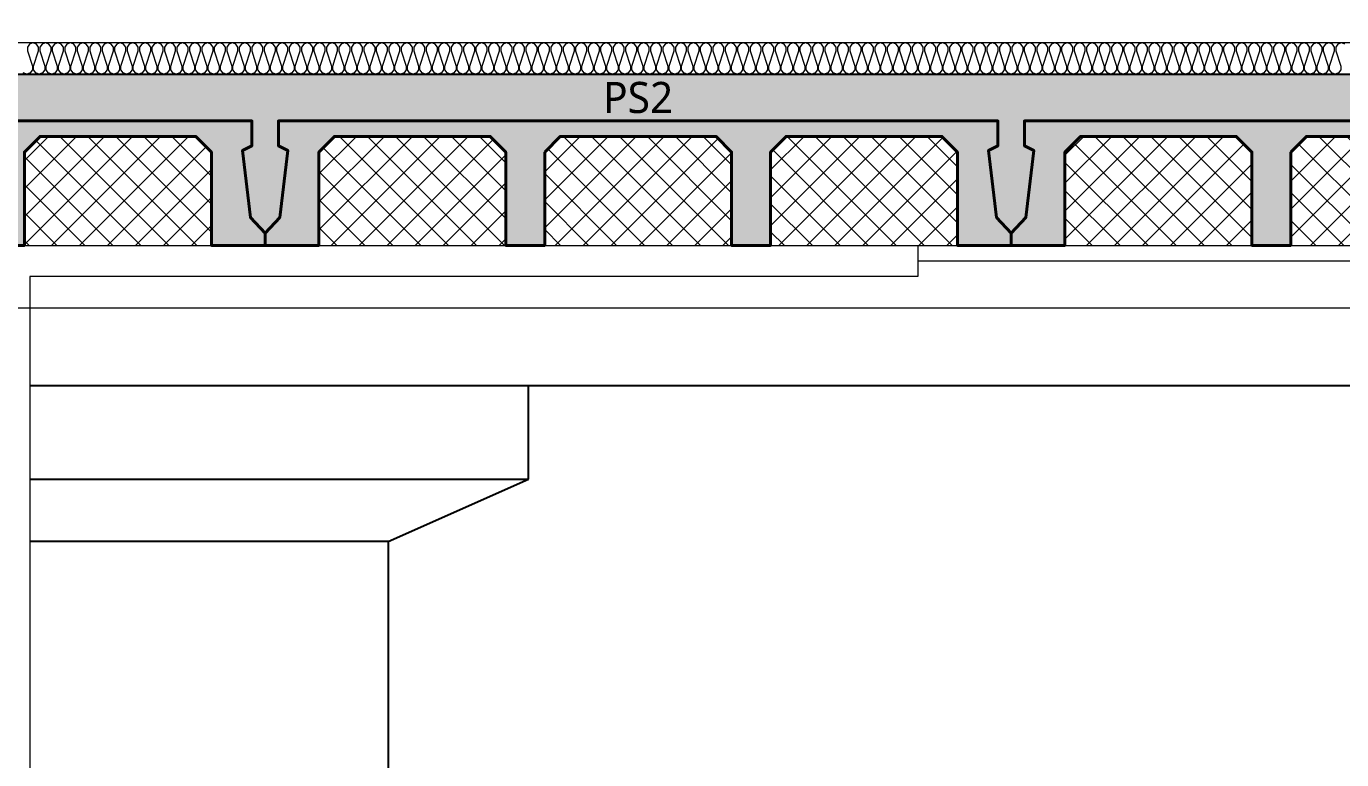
# Model space of a CAD drawing. Header units: millimetres. Extents: x 0 to 420000, y 0 to 297000.
# Drawn here: x 252501 to 256723, y 42000 to 44353 of the extents above; entities that cross this region are included whole.
import ezdxf
from ezdxf.enums import TextEntityAlignment as Align

# ---------------------------------------------------------------- set-up
doc = ezdxf.new("R2010")
doc.units = ezdxf.units.MM
doc.linetypes.add('0731_main_plan$0$form_$0$y-Landschaft$0$_$1$20120914_Verkehrsflächen_Grün$0$20120628_xref - Gammel$1$3_H-GL_F1_U3 - Default$0${ Offset Lines }', pattern=[0])
doc.linetypes.add('CEN', pattern=[62, 60, -1, 0, -1])
doc.layers.get('Defpoints').update_dxf_attribs({"color": 140})
for name, color, linetype, lineweight in [('A-AXIS-LINE', 1, 'CEN', 15), ('A-CONC-LIN1', 2, 'Continuous', 40), ('A-CONC-LIN2', 7, 'Continuous', 25), ('A-ELEV-LIN2', 7, 'Continuous', 25), ('A-XXXX-INSL1', 15, 'Continuous', 18), ('A-XXXX-INSL2', 8, 'Continuous', 18)]:
    doc.layers.add(name, color=color, linetype=linetype, lineweight=lineweight)
doc.layers.add('A-CONC-SOLD', color=253, linetype='CEN')
doc.layers.add('A-XXXX-NPLT', color=144, linetype='Continuous', lineweight=15, plot=False)
doc.styles.add('HY울릉도L', font='')
doc.styles.add('맑은고딕', font='')
doc.styles.get('HY울릉도L').set_extended_font_data('HYwulM')
doc.styles.get('맑은고딕').set_extended_font_data('Malgun Gothic')
doc.dimstyles.new('CDIM', dxfattribs={"dimtxt": 3, "dimasz": 1.5, "dimexe": 2, "dimexo": 1, "dimgap": 1, "dimtad": 1, "dimdec": 0, "dimrnd": 0.5, "dimzin": 0, "dimdsep": 32, "dimlunit": 6, "dimtxsty": 'HY울릉도L', "dimblk1": '_CIDOT', "dimblk2": '_CIDOT', "dimsah": 1, "dimcen": 5.5, "dimclrd": 2, "dimclre": 2, "dimclrt": 7, "dimadec": 0, "dimazin": 0, "dimtfac": 1, "dimtdec": 0, "dimtix": 1, "dimtmove": 2, "dimatfit": 1, "dimldrblk": '_CIDOT', "dimfxl": 1, "dimtolj": 1, "dimtzin": 0, "dimlwd": -1, "dimarcsym": 0})

# ---------------------------------------------------------------- blocks, each defined once
blk = doc.blocks.new('axis(211208)')
at = {"layer": 'A-AXIS-LINE', "ltscale": 1000}
blk.add_line((4631788.1, -422118.7), (4955413.1, -422118.7), dxfattribs=at)
blk = doc.blocks.new('PS2')
at = {"layer": 'A-CONC-SOLD'}
h = blk.add_hatch(color=256, dxfattribs=at)
h.dxf.hatch_style = 1
h.paths.add_polyline_path([(1197.5, 0), (-1197.5, 0), (-1197.5, -510), (-1150.5, -460), (-1125, -245), (-1155, -230), (-1155, -150), (1155, -150), (1155, -230), (1125, -245), (1150.5, -460), (1197.5, -510)])
h = blk.add_hatch(color=256, dxfattribs=at)
h.dxf.hatch_style = 1
h.paths.add_polyline_path([(-1150.5, -460), (-1197.5, -510), (-1197.5, -550), (-1025, -550), (-1025, -510), (-1025, -250), (-975, -200), (-475, -200), (-425, -250), (-425, -510), (-425, -550), (-300, -550), (-300, -510), (-300, -250), (-250, -200), (250, -200), (300, -250), (300, -510), (300, -550), (425, -550), (425, -510), (425, -250), (475, -200), (975, -200), (1025, -250), (1025, -510), (1025, -550), (1197.5, -550), (1197.5, -510), (1150.5, -460), (1125, -245), (1155, -230), (1155, -150), (-1155, -150), (-1155, -230), (-1125, -245)])
at = {"layer": 'A-XXXX-INSL2'}
h = blk.add_hatch(dxfattribs=at)
h.set_pattern_fill('ANSI37', color=256, scale=20)
h.set_pattern_definition([(45, (-289951.5, -41968), (-44.90128, 44.90128), []), (135, (-289951.5, -41968), (-44.90128, -44.90128), [])])
h.paths.add_polyline_path([(-975, -200), (-1025, -250), (-1025, -510), (-1025, -550), (-425, -550), (-425, -510), (-425, -250), (-475, -200)])
h.paths.add_polyline_path([(-250, -200), (-300, -250), (-300, -510), (-300, -550), (300, -550), (300, -510), (300, -250), (250, -200)])
h.paths.add_polyline_path([(425, -510), (425, -550), (1025, -550), (1025, -510), (1025, -250), (975, -200), (475, -200), (425, -250)])
at = {"layer": 'A-CONC-LIN1', "color": 2, "linetype": '0731_main_plan$0$form_$0$y-Landschaft$0$_$1$20120914_Verkehrsflächen_Grün$0$20120628_xref - Gammel$1$3_H-GL_F1_U3 - Default$0${ Offset Lines }'}
blk.add_lwpolyline([(-300, -250), (-300, -510), (-300, -510), (-300, -550), (-425, -550), (-425, -510), (-425, -510), (-425, -250), (-475, -200), (-975, -200), (-1025, -250), (-1025, -510), (-1025, -510), (-1025, -550), (-1197.5, -550), (-1197.5, -510), (-1150.5, -460), (-1125, -245), (-1155, -230), (-1155, -150), (1155, -150), (1155, -230), (1125, -245), (1150.5, -460), (1197.5, -510), (1197.5, -550), (1025, -550), (1025, -510), (1025, -510), (1025, -250), (975, -200), (475, -200), (425, -250), (425, -510), (425, -510), (425, -550), (300, -550), (300, -510), (300, -510), (300, -250), (250, -200), (-250, -200)], close=True, dxfattribs=at)
at = {"layer": 'A-CONC-LIN2'}
blk.add_line((-1197.5, 0), (1197.5, 0), dxfattribs=at)
at = {"layer": 'A-XXXX-NPLT'}
for p, q in [((-1025, -550), (-425, -550)), ((-300, -550), (300, -550)), ((425, -550), (1025, -550))]:
    blk.add_line(p, q, dxfattribs=at)
at = {"layer": 'A-XXXX-NPLT', "style": '맑은고딕'}
blk.add_text('PS2', height=100, dxfattribs=at).set_placement((0, -75), align=Align.MIDDLE)
blk = doc.blocks.new('냉동층(220321)')
blk.add_line((4823973.8, -402868.7), (4823973.8, -406768.7))
at = {"layer": 'A-ELEV-LIN2'}
for p, q in [((4877247.3, -402368.7), (4822823.8, -402368.7)), ((4824423.8, -402668.7), (4824423.8, -402368.7)), ((4822823.8, -402668.7), (4824423.8, -402668.7)), ((4823973.8, -402868.7), (4824423.8, -402668.7)), ((4823973.8, -402868.7), (4822823.8, -402868.7))]:
    blk.add_line(p, q, dxfattribs=at)
at = {"layer": 'A-XXXX-INSL1'}
for points in [[(4825673.8, -401918.7), (4825673.8, -402018.7), (4822823.8, -402018.7), (4822823.8, -406768.7), (4826823.8, -406768.7), (4826823.8, -408118.1)], [(4875423.8, -401968.7), (4834673.8, -401968.7), (4834673.8, -402418.7), (4833973.8, -402418.7), (4833973.8, -401968.7), (4825673.8, -401968.7)]]:
    blk.add_lwpolyline(points, dxfattribs=at)
at = {"layer": 'A-XXXX-INSL2'}
blk.add_line((4878773.7, -401268.7), (4802023.8, -401268.7), dxfattribs=at)
blk.add_lwpolyline([(4827044.7, -401272.7), (4827033.7, -401268.7), (4827022.7, -401272.7), (4827015.7, -401282.7), (4827015.7, -401293.7), (4827031.7, -401343.7), (4827031.7, -401354.7), (4827024.7, -401364.7), (4827013.7, -401368.7), (4827002.7, -401364.7), (4826995.7, -401354.7), (4826995.7, -401343.7), (4827011.7, -401293.7), (4827011.7, -401282.7), (4827004.7, -401272.7), (4826993.7, -401268.7), (4826982.7, -401272.7), (4826975.7, -401282.7), (4826975.7, -401293.7), (4826991.7, -401343.7), (4826991.7, -401354.7), (4826984.7, -401364.7), (4826973.7, -401368.7), (4826962.7, -401364.7), (4826955.7, -401354.7), (4826955.7, -401343.7), (4826971.7, -401293.7), (4826971.7, -401282.7), (4826964.7, -401272.7), (4826953.7, -401268.7), (4826942.7, -401272.7), (4826935.7, -401282.7), (4826935.7, -401293.7), (4826951.7, -401343.7), (4826951.7, -401354.7), (4826944.7, -401364.7), (4826933.7, -401368.7), (4826922.7, -401364.7), (4826915.7, -401354.7), (4826915.7, -401343.7), (4826931.7, -401293.7), (4826931.7, -401282.7), (4826924.7, -401272.7), (4826913.7, -401268.7), (4826902.7, -401272.7), (4826895.7, -401282.7), (4826895.7, -401293.7), (4826911.7, -401343.7), (4826911.7, -401354.7), (4826904.7, -401364.7), (4826893.7, -401368.7), (4826882.7, -401364.7), (4826875.7, -401354.7), (4826875.7, -401343.7), (4826891.7, -401293.7), (4826891.7, -401282.7), (4826884.7, -401272.7), (4826873.7, -401268.7), (4826862.7, -401272.7), (4826855.7, -401282.7), (4826855.7, -401293.7), (4826871.7, -401343.7), (4826871.7, -401354.7), (4826864.7, -401364.7), (4826853.7, -401368.7), (4826842.7, -401364.7), (4826835.7, -401354.7), (4826835.7, -401343.7), (4826851.7, -401293.7), (4826851.7, -401282.7), (4826844.7, -401272.7), (4826833.7, -401268.7), (4826822.7, -401272.7), (4826815.7, -401282.7), (4826815.7, -401293.7), (4826831.7, -401343.7), (4826831.7, -401354.7), (4826824.7, -401364.7), (4826813.7, -401368.7), (4826802.7, -401364.7), (4826795.7, -401354.7), (4826795.7, -401343.7), (4826811.7, -401293.7), (4826811.7, -401282.7), (4826804.7, -401272.7), (4826793.7, -401268.7), (4826782.7, -401272.7), (4826775.7, -401282.7), (4826775.7, -401293.7), (4826791.7, -401343.7), (4826791.7, -401354.7), (4826784.7, -401364.7), (4826773.7, -401368.7), (4826762.7, -401364.7), (4826755.7, -401354.7), (4826755.7, -401343.7), (4826771.7, -401293.7), (4826771.7, -401282.7), (4826764.7, -401272.7), (4826753.7, -401268.7), (4826742.7, -401272.7), (4826735.7, -401282.7), (4826735.7, -401293.7), (4826751.7, -401343.7), (4826751.7, -401354.7), (4826744.7, -401364.7), (4826733.7, -401368.7), (4826722.7, -401364.7), (4826715.7, -401354.7), (4826715.7, -401343.7), (4826731.7, -401293.7), (4826731.7, -401282.7), (4826724.7, -401272.7), (4826713.7, -401268.7), (4826702.7, -401272.7), (4826695.7, -401282.7), (4826695.7, -401293.7), (4826711.7, -401343.7), (4826711.7, -401354.7), (4826704.7, -401364.7), (4826693.7, -401368.7), (4826682.7, -401364.7), (4826675.7, -401354.7), (4826675.7, -401343.7), (4826691.7, -401293.7), (4826691.7, -401282.7), (4826684.7, -401272.7), (4826673.7, -401268.7), (4826662.7, -401272.7), (4826655.7, -401282.7), (4826655.7, -401293.7), (4826671.7, -401343.7), (4826671.7, -401354.7), (4826664.7, -401364.7), (4826653.7, -401368.7), (4826642.7, -401364.7), (4826635.7, -401354.7), (4826635.7, -401343.7), (4826651.7, -401293.7), (4826651.7, -401282.7), (4826644.7, -401272.7), (4826633.7, -401268.7), (4826622.7, -401272.7), (4826615.7, -401282.7), (4826615.7, -401293.7), (4826631.7, -401343.7), (4826631.7, -401354.7), (4826624.7, -401364.7), (4826613.7, -401368.7), (4826602.7, -401364.7), (4826595.7, -401354.7), (4826595.7, -401343.7), (4826611.7, -401293.7), (4826611.7, -401282.7), (4826604.7, -401272.7), (4826593.7, -401268.7), (4826582.7, -401272.7), (4826575.7, -401282.7), (4826575.7, -401293.7), (4826591.7, -401343.7), (4826591.7, -401354.7), (4826584.7, -401364.7), (4826573.7, -401368.7), (4826562.7, -401364.7), (4826555.7, -401354.7), (4826555.7, -401343.7), (4826571.7, -401293.7), (4826571.7, -401282.7), (4826564.7, -401272.7), (4826553.7, -401268.7), (4826542.7, -401272.7), (4826535.7, -401282.7), (4826535.7, -401293.7), (4826551.7, -401343.7), (4826551.7, -401354.7), (4826544.7, -401364.7), (4826533.7, -401368.7), (4826522.7, -401364.7), (4826515.7, -401354.7), (4826515.7, -401343.7), (4826531.7, -401293.7), (4826531.7, -401282.7), (4826524.7, -401272.7), (4826513.7, -401268.7), (4826502.7, -401272.7), (4826495.7, -401282.7), (4826495.7, -401293.7), (4826511.7, -401343.7), (4826511.7, -401354.7), (4826504.7, -401364.7), (4826493.7, -401368.7), (4826482.7, -401364.7), (4826475.7, -401354.7), (4826475.7, -401343.7), (4826491.7, -401293.7), (4826491.7, -401282.7), (4826484.7, -401272.7), (4826473.7, -401268.7), (4826462.7, -401272.7), (4826455.7, -401282.7), (4826455.7, -401293.7), (4826471.7, -401343.7), (4826471.7, -401354.7), (4826464.7, -401364.7), (4826453.7, -401368.7), (4826442.7, -401364.7), (4826435.7, -401354.7), (4826435.7, -401343.7), (4826451.7, -401293.7), (4826451.7, -401282.7), (4826444.7, -401272.7), (4826433.7, -401268.7), (4826422.7, -401272.7), (4826415.7, -401282.7), (4826415.7, -401293.7), (4826431.7, -401343.7), (4826431.7, -401354.7), (4826424.7, -401364.7), (4826413.7, -401368.7), (4826402.7, -401364.7), (4826395.7, -401354.7), (4826395.7, -401343.7), (4826411.7, -401293.7), (4826411.7, -401282.7), (4826404.7, -401272.7), (4826393.7, -401268.7), (4826382.7, -401272.7), (4826375.7, -401282.7), (4826375.7, -401293.7), (4826391.7, -401343.7), (4826391.7, -401354.7), (4826384.7, -401364.7), (4826373.7, -401368.7), (4826362.7, -401364.7), (4826355.7, -401354.7), (4826355.7, -401343.7), (4826371.7, -401293.7), (4826371.7, -401282.7), (4826364.7, -401272.7), (4826353.7, -401268.7), (4826342.7, -401272.7), (4826335.7, -401282.7), (4826335.7, -401293.7), (4826351.7, -401343.7), (4826351.7, -401354.7), (4826344.7, -401364.7), (4826333.7, -401368.7), (4826322.7, -401364.7), (4826315.7, -401354.7), (4826315.7, -401343.7), (4826331.7, -401293.7), (4826331.7, -401282.7), (4826324.7, -401272.7), (4826313.7, -401268.7), (4826302.7, -401272.7), (4826295.7, -401282.7), (4826295.7, -401293.7), (4826311.7, -401343.7), (4826311.7, -401354.7), (4826304.7, -401364.7), (4826293.7, -401368.7), (4826282.7, -401364.7), (4826275.7, -401354.7), (4826275.7, -401343.7), (4826291.7, -401293.7), (4826291.7, -401282.7), (4826284.7, -401272.7), (4826273.7, -401268.7), (4826262.7, -401272.7), (4826255.7, -401282.7), (4826255.7, -401293.7), (4826271.7, -401343.7), (4826271.7, -401354.7), (4826264.7, -401364.7), (4826253.7, -401368.7), (4826242.7, -401364.7), (4826235.7, -401354.7), (4826235.7, -401343.7), (4826251.7, -401293.7), (4826251.7, -401282.7), (4826244.7, -401272.7), (4826233.7, -401268.7), (4826222.7, -401272.7), (4826215.7, -401282.7), (4826215.7, -401293.7), (4826231.7, -401343.7), (4826231.7, -401354.7), (4826224.7, -401364.7), (4826213.7, -401368.7), (4826202.7, -401364.7), (4826195.7, -401354.7), (4826195.7, -401343.7), (4826211.7, -401293.7), (4826211.7, -401282.7), (4826204.7, -401272.7), (4826193.7, -401268.7), (4826182.7, -401272.7), (4826175.7, -401282.7), (4826175.7, -401293.7), (4826191.7, -401343.7), (4826191.7, -401354.7), (4826184.7, -401364.7), (4826173.7, -401368.7), (4826162.7, -401364.7), (4826155.7, -401354.7), (4826155.7, -401343.7), (4826171.7, -401293.7), (4826171.7, -401282.7), (4826164.7, -401272.7), (4826153.7, -401268.7), (4826142.7, -401272.7), (4826135.7, -401282.7), (4826135.7, -401293.7), (4826151.7, -401343.7), (4826151.7, -401354.7), (4826144.7, -401364.7), (4826133.7, -401368.7), (4826122.7, -401364.7), (4826115.7, -401354.7), (4826115.7, -401343.7), (4826131.7, -401293.7), (4826131.7, -401282.7), (4826124.7, -401272.7), (4826113.7, -401268.7), (4826102.7, -401272.7), (4826095.7, -401282.7), (4826095.7, -401293.7), (4826111.7, -401343.7), (4826111.7, -401354.7), (4826104.7, -401364.7), (4826093.7, -401368.7), (4826082.7, -401364.7), (4826075.7, -401354.7), (4826075.7, -401343.7), (4826091.7, -401293.7), (4826091.7, -401282.7), (4826084.7, -401272.7), (4826073.7, -401268.7), (4826062.7, -401272.7), (4826055.7, -401282.7), (4826055.7, -401293.7), (4826071.7, -401343.7), (4826071.7, -401354.7), (4826064.7, -401364.7), (4826053.7, -401368.7), (4826042.7, -401364.7), (4826035.7, -401354.7), (4826035.7, -401343.7), (4826051.7, -401293.7), (4826051.7, -401282.7), (4826044.7, -401272.7), (4826033.7, -401268.7), (4826022.7, -401272.7), (4826015.7, -401282.7), (4826015.7, -401293.7), (4826031.7, -401343.7), (4826031.7, -401354.7), (4826024.7, -401364.7), (4826013.7, -401368.7), (4826002.7, -401364.7), (4825995.7, -401354.7), (4825995.7, -401343.7), (4826011.7, -401293.7), (4826011.7, -401282.7), (4826004.7, -401272.7), (4825993.7, -401268.7), (4825982.7, -401272.7), (4825975.7, -401282.7), (4825975.7, -401293.7), (4825991.7, -401343.7), (4825991.7, -401354.7), (4825984.7, -401364.7), (4825973.7, -401368.7), (4825962.7, -401364.7), (4825955.7, -401354.7), (4825955.7, -401343.7), (4825971.7, -401293.7), (4825971.7, -401282.7), (4825964.7, -401272.7), (4825953.7, -401268.7), (4825942.7, -401272.7), (4825935.7, -401282.7), (4825935.7, -401293.7), (4825951.7, -401343.7), (4825951.7, -401354.7), (4825944.7, -401364.7), (4825933.7, -401368.7), (4825922.7, -401364.7), (4825915.7, -401354.7), (4825915.7, -401343.7), (4825931.7, -401293.7), (4825931.7, -401282.7), (4825924.7, -401272.7), (4825913.7, -401268.7), (4825902.7, -401272.7), (4825895.7, -401282.7), (4825895.7, -401293.7), (4825911.7, -401343.7), (4825911.7, -401354.7), (4825904.7, -401364.7), (4825893.7, -401368.7), (4825882.7, -401364.7), (4825875.7, -401354.7), (4825875.7, -401343.7), (4825891.7, -401293.7), (4825891.7, -401282.7), (4825884.7, -401272.7), (4825873.7, -401268.7), (4825862.7, -401272.7), (4825855.7, -401282.7), (4825855.7, -401293.7), (4825871.7, -401343.7), (4825871.7, -401354.7), (4825864.7, -401364.7), (4825853.7, -401368.7), (4825842.7, -401364.7), (4825835.7, -401354.7), (4825835.7, -401343.7), (4825851.7, -401293.7), (4825851.7, -401282.7), (4825844.7, -401272.7), (4825833.7, -401268.7), (4825822.7, -401272.7), (4825815.7, -401282.7), (4825815.7, -401293.7), (4825831.7, -401343.7), (4825831.7, -401354.7), (4825824.7, -401364.7), (4825813.7, -401368.7), (4825802.7, -401364.7), (4825795.7, -401354.7), (4825795.7, -401343.7), (4825811.7, -401293.7), (4825811.7, -401282.7), (4825804.7, -401272.7), (4825793.7, -401268.7), (4825782.7, -401272.7), (4825775.7, -401282.7), (4825775.7, -401293.7), (4825791.7, -401343.7), (4825791.7, -401354.7), (4825784.7, -401364.7), (4825773.7, -401368.7), (4825762.7, -401364.7), (4825755.7, -401354.7), (4825755.7, -401343.7), (4825771.7, -401293.7), (4825771.7, -401282.7), (4825764.7, -401272.7), (4825753.7, -401268.7), (4825742.7, -401272.7), (4825735.7, -401282.7), (4825735.7, -401293.7), (4825751.7, -401343.7), (4825751.7, -401354.7), (4825744.7, -401364.7), (4825733.7, -401368.7), (4825722.7, -401364.7), (4825715.7, -401354.7), (4825715.7, -401343.7), (4825731.7, -401293.7), (4825731.7, -401282.7), (4825724.7, -401272.7), (4825713.7, -401268.7), (4825702.7, -401272.7), (4825695.7, -401282.7), (4825695.7, -401293.7), (4825711.7, -401343.7), (4825711.7, -401354.7), (4825704.7, -401364.7), (4825693.7, -401368.7), (4825682.7, -401364.7), (4825675.7, -401354.7), (4825675.7, -401343.7), (4825691.7, -401293.7), (4825691.7, -401282.7), (4825684.7, -401272.7), (4825673.7, -401268.7), (4825662.7, -401272.7), (4825655.7, -401282.7), (4825655.7, -401293.7), (4825671.7, -401343.7), (4825671.7, -401354.7), (4825664.7, -401364.7), (4825653.7, -401368.7), (4825642.7, -401364.7), (4825635.7, -401354.7), (4825635.7, -401343.7), (4825651.7, -401293.7), (4825651.7, -401282.7), (4825644.7, -401272.7), (4825633.7, -401268.7), (4825622.7, -401272.7), (4825615.7, -401282.7), (4825615.7, -401293.7), (4825631.7, -401343.7), (4825631.7, -401354.7), (4825624.7, -401364.7), (4825613.7, -401368.7), (4825602.7, -401364.7), (4825595.7, -401354.7), (4825595.7, -401343.7), (4825611.7, -401293.7), (4825611.7, -401282.7), (4825604.7, -401272.7), (4825593.7, -401268.7), (4825582.7, -401272.7), (4825575.7, -401282.7), (4825575.7, -401293.7), (4825591.7, -401343.7), (4825591.7, -401354.7), (4825584.7, -401364.7), (4825573.7, -401368.7), (4825562.7, -401364.7), (4825555.7, -401354.7), (4825555.7, -401343.7), (4825571.7, -401293.7), (4825571.7, -401282.7), (4825564.7, -401272.7), (4825553.7, -401268.7), (4825542.7, -401272.7), (4825535.7, -401282.7), (4825535.7, -401293.7), (4825551.7, -401343.7), (4825551.7, -401354.7), (4825544.7, -401364.7), (4825533.7, -401368.7), (4825522.7, -401364.7), (4825515.7, -401354.7), (4825515.7, -401343.7), (4825531.7, -401293.7), (4825531.7, -401282.7), (4825524.7, -401272.7), (4825513.7, -401268.7), (4825502.7, -401272.7), (4825495.7, -401282.7), (4825495.7, -401293.7), (4825511.7, -401343.7), (4825511.7, -401354.7), (4825504.7, -401364.7), (4825493.7, -401368.7), (4825482.7, -401364.7), (4825475.7, -401354.7), (4825475.7, -401343.7), (4825491.7, -401293.7), (4825491.7, -401282.7), (4825484.7, -401272.7), (4825473.7, -401268.7), (4825462.7, -401272.7), (4825455.7, -401282.7), (4825455.7, -401293.7), (4825471.7, -401343.7), (4825471.7, -401354.7), (4825464.7, -401364.7), (4825453.7, -401368.7), (4825442.7, -401364.7), (4825435.7, -401354.7), (4825435.7, -401343.7), (4825451.7, -401293.7), (4825451.7, -401282.7), (4825444.7, -401272.7), (4825433.7, -401268.7), (4825422.7, -401272.7), (4825415.7, -401282.7), (4825415.7, -401293.7), (4825431.7, -401343.7), (4825431.7, -401354.7), (4825424.7, -401364.7), (4825413.7, -401368.7), (4825402.7, -401364.7), (4825395.7, -401354.7), (4825395.7, -401343.7), (4825411.7, -401293.7), (4825411.7, -401282.7), (4825404.7, -401272.7), (4825393.7, -401268.7), (4825382.7, -401272.7), (4825375.7, -401282.7), (4825375.7, -401293.7), (4825391.7, -401343.7), (4825391.7, -401354.7), (4825384.7, -401364.7), (4825373.7, -401368.7), (4825362.7, -401364.7), (4825355.7, -401354.7), (4825355.7, -401343.7), (4825371.7, -401293.7), (4825371.7, -401282.7), (4825364.7, -401272.7), (4825353.7, -401268.7), (4825342.7, -401272.7), (4825335.7, -401282.7), (4825335.7, -401293.7), (4825351.7, -401343.7), (4825351.7, -401354.7), (4825344.7, -401364.7), (4825333.7, -401368.7), (4825322.7, -401364.7), (4825315.7, -401354.7), (4825315.7, -401343.7), (4825331.7, -401293.7), (4825331.7, -401282.7), (4825324.7, -401272.7), (4825313.7, -401268.7), (4825302.7, -401272.7), (4825295.7, -401282.7), (4825295.7, -401293.7), (4825311.7, -401343.7), (4825311.7, -401354.7), (4825304.7, -401364.7), (4825293.7, -401368.7), (4825282.7, -401364.7), (4825275.7, -401354.7), (4825275.7, -401343.7), (4825291.7, -401293.7), (4825291.7, -401282.7), (4825284.7, -401272.7), (4825273.7, -401268.7), (4825262.7, -401272.7), (4825255.7, -401282.7), (4825255.7, -401293.7), (4825271.7, -401343.7), (4825271.7, -401354.7), (4825264.7, -401364.7), (4825253.7, -401368.7), (4825242.7, -401364.7), (4825235.7, -401354.7), (4825235.7, -401343.7), (4825251.7, -401293.7), (4825251.7, -401282.7), (4825244.7, -401272.7), (4825233.7, -401268.7), (4825222.7, -401272.7), (4825215.7, -401282.7), (4825215.7, -401293.7), (4825231.7, -401343.7), (4825231.7, -401354.7), (4825224.7, -401364.7), (4825213.7, -401368.7), (4825202.7, -401364.7), (4825195.7, -401354.7), (4825195.7, -401343.7), (4825211.7, -401293.7), (4825211.7, -401282.7), (4825204.7, -401272.7), (4825193.7, -401268.7), (4825182.7, -401272.7), (4825175.7, -401282.7), (4825175.7, -401293.7), (4825191.7, -401343.7), (4825191.7, -401354.7), (4825184.7, -401364.7), (4825173.7, -401368.7), (4825162.7, -401364.7), (4825155.7, -401354.7), (4825155.7, -401343.7), (4825171.7, -401293.7), (4825171.7, -401282.7), (4825164.7, -401272.7), (4825153.7, -401268.7), (4825142.7, -401272.7), (4825135.7, -401282.7), (4825135.7, -401293.7), (4825151.7, -401343.7), (4825151.7, -401354.7), (4825144.7, -401364.7), (4825133.7, -401368.7), (4825122.7, -401364.7), (4825115.7, -401354.7), (4825115.7, -401343.7), (4825131.7, -401293.7), (4825131.7, -401282.7), (4825124.7, -401272.7), (4825113.7, -401268.7), (4825102.7, -401272.7), (4825095.7, -401282.7), (4825095.7, -401293.7), (4825111.7, -401343.7), (4825111.7, -401354.7), (4825104.7, -401364.7), (4825093.7, -401368.7), (4825082.7, -401364.7), (4825075.7, -401354.7), (4825075.7, -401343.7), (4825091.7, -401293.7), (4825091.7, -401282.7), (4825084.7, -401272.7), (4825073.7, -401268.7), (4825062.7, -401272.7), (4825055.7, -401282.7), (4825055.7, -401293.7), (4825071.7, -401343.7), (4825071.7, -401354.7), (4825064.7, -401364.7), (4825053.7, -401368.7), (4825042.7, -401364.7), (4825035.7, -401354.7), (4825035.7, -401343.7), (4825051.7, -401293.7), (4825051.7, -401282.7), (4825044.7, -401272.7), (4825033.7, -401268.7), (4825022.7, -401272.7), (4825015.7, -401282.7), (4825015.7, -401293.7), (4825031.7, -401343.7), (4825031.7, -401354.7), (4825024.7, -401364.7), (4825013.7, -401368.7), (4825002.7, -401364.7), (4824995.7, -401354.7), (4824995.7, -401343.7), (4825011.7, -401293.7), (4825011.7, -401282.7), (4825004.7, -401272.7), (4824993.7, -401268.7), (4824982.7, -401272.7), (4824975.7, -401282.7), (4824975.7, -401293.7), (4824991.7, -401343.7), (4824991.7, -401354.7), (4824984.7, -401364.7), (4824973.7, -401368.7), (4824962.7, -401364.7), (4824955.7, -401354.7), (4824955.7, -401343.7), (4824971.7, -401293.7), (4824971.7, -401282.7), (4824964.7, -401272.7), (4824953.7, -401268.7), (4824942.7, -401272.7), (4824935.7, -401282.7), (4824935.7, -401293.7), (4824951.7, -401343.7), (4824951.7, -401354.7), (4824944.7, -401364.7), (4824933.7, -401368.7), (4824922.7, -401364.7), (4824915.7, -401354.7), (4824915.7, -401343.7), (4824931.7, -401293.7), (4824931.7, -401282.7), (4824924.7, -401272.7), (4824913.7, -401268.7), (4824902.7, -401272.7), (4824895.7, -401282.7), (4824895.7, -401293.7), (4824911.7, -401343.7), (4824911.7, -401354.7), (4824904.7, -401364.7), (4824893.7, -401368.7), (4824882.7, -401364.7), (4824875.7, -401354.7), (4824875.7, -401343.7), (4824891.7, -401293.7), (4824891.7, -401282.7), (4824884.7, -401272.7), (4824873.7, -401268.7), (4824862.7, -401272.7), (4824855.7, -401282.7), (4824855.7, -401293.7), (4824871.7, -401343.7), (4824871.7, -401354.7), (4824864.7, -401364.7), (4824853.7, -401368.7), (4824842.7, -401364.7), (4824835.7, -401354.7), (4824835.7, -401343.7), (4824851.7, -401293.7), (4824851.7, -401282.7), (4824844.7, -401272.7), (4824833.7, -401268.7), (4824822.7, -401272.7), (4824815.7, -401282.7), (4824815.7, -401293.7), (4824831.7, -401343.7), (4824831.7, -401354.7), (4824824.7, -401364.7), (4824813.7, -401368.7), (4824802.7, -401364.7), (4824795.7, -401354.7), (4824795.7, -401343.7), (4824811.7, -401293.7), (4824811.7, -401282.7), (4824804.7, -401272.7), (4824793.7, -401268.7), (4824782.7, -401272.7), (4824775.7, -401282.7), (4824775.7, -401293.7), (4824791.7, -401343.7), (4824791.7, -401354.7), (4824784.7, -401364.7), (4824773.7, -401368.7), (4824762.7, -401364.7), (4824755.7, -401354.7), (4824755.7, -401343.7), (4824771.7, -401293.7), (4824771.7, -401282.7), (4824764.7, -401272.7), (4824753.7, -401268.7), (4824742.7, -401272.7), (4824735.7, -401282.7), (4824735.7, -401293.7), (4824751.7, -401343.7), (4824751.7, -401354.7), (4824744.7, -401364.7), (4824733.7, -401368.7), (4824722.7, -401364.7), (4824715.7, -401354.7), (4824715.7, -401343.7), (4824731.7, -401293.7), (4824731.7, -401282.7), (4824724.7, -401272.7), (4824713.7, -401268.7), (4824702.7, -401272.7), (4824695.7, -401282.7), (4824695.7, -401293.7), (4824711.7, -401343.7), (4824711.7, -401354.7), (4824704.7, -401364.7), (4824693.7, -401368.7), (4824682.7, -401364.7), (4824675.7, -401354.7), (4824675.7, -401343.7), (4824691.7, -401293.7), (4824691.7, -401282.7), (4824684.7, -401272.7), (4824673.7, -401268.7), (4824662.7, -401272.7), (4824655.7, -401282.7), (4824655.7, -401293.7), (4824671.7, -401343.7), (4824671.7, -401354.7), (4824664.7, -401364.7), (4824653.7, -401368.7), (4824642.7, -401364.7), (4824635.7, -401354.7), (4824635.7, -401343.7), (4824651.7, -401293.7), (4824651.7, -401282.7), (4824644.7, -401272.7), (4824633.7, -401268.7), (4824622.7, -401272.7), (4824615.7, -401282.7), (4824615.7, -401293.7), (4824631.7, -401343.7), (4824631.7, -401354.7), (4824624.7, -401364.7), (4824613.7, -401368.7), (4824602.7, -401364.7), (4824595.7, -401354.7), (4824595.7, -401343.7), (4824611.7, -401293.7), (4824611.7, -401282.7), (4824604.7, -401272.7), (4824593.7, -401268.7), (4824582.7, -401272.7), (4824575.7, -401282.7), (4824575.7, -401293.7), (4824591.7, -401343.7), (4824591.7, -401354.7), (4824584.7, -401364.7), (4824573.7, -401368.7), (4824562.7, -401364.7), (4824555.7, -401354.7), (4824555.7, -401343.7), (4824571.7, -401293.7), (4824571.7, -401282.7), (4824564.7, -401272.7), (4824553.7, -401268.7), (4824542.7, -401272.7), (4824535.7, -401282.7), (4824535.7, -401293.7), (4824551.7, -401343.7), (4824551.7, -401354.7), (4824544.7, -401364.7), (4824533.7, -401368.7), (4824522.7, -401364.7), (4824515.7, -401354.7), (4824515.7, -401343.7), (4824531.7, -401293.7), (4824531.7, -401282.7), (4824524.7, -401272.7), (4824513.7, -401268.7), (4824502.7, -401272.7), (4824495.7, -401282.7), (4824495.7, -401293.7), (4824511.7, -401343.7), (4824511.7, -401354.7), (4824504.7, -401364.7), (4824493.7, -401368.7), (4824482.7, -401364.7), (4824475.7, -401354.7), (4824475.7, -401343.7), (4824491.7, -401293.7), (4824491.7, -401282.7), (4824484.7, -401272.7), (4824473.7, -401268.7), (4824462.7, -401272.7), (4824455.7, -401282.7), (4824455.7, -401293.7), (4824471.7, -401343.7), (4824471.7, -401354.7), (4824464.7, -401364.7), (4824453.7, -401368.7), (4824442.7, -401364.7), (4824435.7, -401354.7), (4824435.7, -401343.7), (4824451.7, -401293.7), (4824451.7, -401282.7), (4824444.7, -401272.7), (4824433.7, -401268.7), (4824422.7, -401272.7), (4824415.7, -401282.7), (4824415.7, -401293.7), (4824431.7, -401343.7), (4824431.7, -401354.7), (4824424.7, -401364.7), (4824413.7, -401368.7), (4824402.7, -401364.7), (4824395.7, -401354.7), (4824395.7, -401343.7), (4824411.7, -401293.7), (4824411.7, -401282.7), (4824404.7, -401272.7), (4824393.7, -401268.7), (4824382.7, -401272.7), (4824375.7, -401282.7), (4824375.7, -401293.7), (4824391.7, -401343.7), (4824391.7, -401354.7), (4824384.7, -401364.7), (4824373.7, -401368.7), (4824362.7, -401364.7), (4824355.7, -401354.7), (4824355.7, -401343.7), (4824371.7, -401293.7), (4824371.7, -401282.7), (4824364.7, -401272.7), (4824353.7, -401268.7), (4824342.7, -401272.7), (4824335.7, -401282.7), (4824335.7, -401293.7), (4824351.7, -401343.7), (4824351.7, -401354.7), (4824344.7, -401364.7), (4824333.7, -401368.7), (4824322.7, -401364.7), (4824315.7, -401354.7), (4824315.7, -401343.7), (4824331.7, -401293.7), (4824331.7, -401282.7), (4824324.7, -401272.7), (4824313.7, -401268.7), (4824302.7, -401272.7), (4824295.7, -401282.7), (4824295.7, -401293.7), (4824311.7, -401343.7), (4824311.7, -401354.7), (4824304.7, -401364.7), (4824293.7, -401368.7), (4824282.7, -401364.7), (4824275.7, -401354.7), (4824275.7, -401343.7), (4824291.7, -401293.7), (4824291.7, -401282.7), (4824284.7, -401272.7), (4824273.7, -401268.7), (4824262.7, -401272.7), (4824255.7, -401282.7), (4824255.7, -401293.7), (4824271.7, -401343.7), (4824271.7, -401354.7), (4824264.7, -401364.7), (4824253.7, -401368.7), (4824242.7, -401364.7), (4824235.7, -401354.7), (4824235.7, -401343.7), (4824251.7, -401293.7), (4824251.7, -401282.7), (4824244.7, -401272.7), (4824233.7, -401268.7), (4824222.7, -401272.7), (4824215.7, -401282.7), (4824215.7, -401293.7), (4824231.7, -401343.7), (4824231.7, -401354.7), (4824224.7, -401364.7), (4824213.7, -401368.7), (4824202.7, -401364.7), (4824195.7, -401354.7), (4824195.7, -401343.7), (4824211.7, -401293.7), (4824211.7, -401282.7), (4824204.7, -401272.7), (4824193.7, -401268.7), (4824182.7, -401272.7), (4824175.7, -401282.7), (4824175.7, -401293.7), (4824191.7, -401343.7), (4824191.7, -401354.7), (4824184.7, -401364.7), (4824173.7, -401368.7), (4824162.7, -401364.7), (4824155.7, -401354.7), (4824155.7, -401343.7), (4824171.7, -401293.7), (4824171.7, -401282.7), (4824164.7, -401272.7), (4824153.7, -401268.7), (4824142.7, -401272.7), (4824135.7, -401282.7), (4824135.7, -401293.7), (4824151.7, -401343.7), (4824151.7, -401354.7), (4824144.7, -401364.7), (4824133.7, -401368.7), (4824122.7, -401364.7), (4824115.7, -401354.7), (4824115.7, -401343.7), (4824131.7, -401293.7), (4824131.7, -401282.7), (4824124.7, -401272.7), (4824113.7, -401268.7), (4824102.7, -401272.7), (4824095.7, -401282.7), (4824095.7, -401293.7), (4824111.7, -401343.7), (4824111.7, -401354.7), (4824104.7, -401364.7), (4824093.7, -401368.7), (4824082.7, -401364.7), (4824075.7, -401354.7), (4824075.7, -401343.7), (4824091.7, -401293.7), (4824091.7, -401282.7), (4824084.7, -401272.7), (4824073.7, -401268.7), (4824062.7, -401272.7), (4824055.7, -401282.7), (4824055.7, -401293.7), (4824071.7, -401343.7), (4824071.7, -401354.7), (4824064.7, -401364.7), (4824053.7, -401368.7), (4824042.7, -401364.7), (4824035.7, -401354.7), (4824035.7, -401343.7), (4824051.7, -401293.7), (4824051.7, -401282.7), (4824044.7, -401272.7), (4824033.7, -401268.7), (4824022.7, -401272.7), (4824015.7, -401282.7), (4824015.7, -401293.7), (4824031.7, -401343.7), (4824031.7, -401354.7), (4824024.7, -401364.7), (4824013.7, -401368.7), (4824002.7, -401364.7), (4823995.7, -401354.7), (4823995.7, -401343.7), (4824011.7, -401293.7), (4824011.7, -401282.7), (4824004.7, -401272.7), (4823993.7, -401268.7), (4823982.7, -401272.7), (4823975.7, -401282.7), (4823975.7, -401293.7), (4823991.7, -401343.7), (4823991.7, -401354.7), (4823984.7, -401364.7), (4823973.7, -401368.7), (4823962.7, -401364.7), (4823955.7, -401354.7), (4823955.7, -401343.7), (4823971.7, -401293.7), (4823971.7, -401282.7), (4823964.7, -401272.7), (4823953.7, -401268.7), (4823942.7, -401272.7), (4823935.7, -401282.7), (4823935.7, -401293.7), (4823951.7, -401343.7), (4823951.7, -401354.7), (4823944.7, -401364.7), (4823933.7, -401368.7), (4823922.7, -401364.7), (4823915.7, -401354.7), (4823915.7, -401343.7), (4823931.7, -401293.7), (4823931.7, -401282.7), (4823924.7, -401272.7), (4823913.7, -401268.7), (4823902.7, -401272.7), (4823895.7, -401282.7), (4823895.7, -401293.7), (4823911.7, -401343.7), (4823911.7, -401354.7), (4823904.7, -401364.7), (4823893.7, -401368.7), (4823882.7, -401364.7), (4823875.7, -401354.7), (4823875.7, -401343.7), (4823891.7, -401293.7), (4823891.7, -401282.7), (4823884.7, -401272.7), (4823873.7, -401268.7), (4823862.7, -401272.7), (4823855.7, -401282.7), (4823855.7, -401293.7), (4823871.7, -401343.7), (4823871.7, -401354.7), (4823864.7, -401364.7), (4823853.7, -401368.7), (4823842.7, -401364.7), (4823835.7, -401354.7), (4823835.7, -401343.7), (4823851.7, -401293.7), (4823851.7, -401282.7), (4823844.7, -401272.7), (4823833.7, -401268.7), (4823822.7, -401272.7), (4823815.7, -401282.7), (4823815.7, -401293.7), (4823831.7, -401343.7), (4823831.7, -401354.7), (4823824.7, -401364.7), (4823813.7, -401368.7), (4823802.7, -401364.7), (4823795.7, -401354.7), (4823795.7, -401343.7), (4823811.7, -401293.7), (4823811.7, -401282.7), (4823804.7, -401272.7), (4823793.7, -401268.7), (4823782.7, -401272.7), (4823775.7, -401282.7), (4823775.7, -401293.7), (4823791.7, -401343.7), (4823791.7, -401354.7), (4823784.7, -401364.7), (4823773.7, -401368.7), (4823762.7, -401364.7), (4823755.7, -401354.7), (4823755.7, -401343.7), (4823771.7, -401293.7), (4823771.7, -401282.7), (4823764.7, -401272.7), (4823753.7, -401268.7), (4823742.7, -401272.7), (4823735.7, -401282.7), (4823735.7, -401293.7), (4823751.7, -401343.7), (4823751.7, -401354.7), (4823744.7, -401364.7), (4823733.7, -401368.7), (4823722.7, -401364.7), (4823715.7, -401354.7), (4823715.7, -401343.7), (4823731.7, -401293.7), (4823731.7, -401282.7), (4823724.7, -401272.7), (4823713.7, -401268.7), (4823702.7, -401272.7), (4823695.7, -401282.7), (4823695.7, -401293.7), (4823711.7, -401343.7), (4823711.7, -401354.7), (4823704.7, -401364.7), (4823693.7, -401368.7), (4823682.7, -401364.7), (4823675.7, -401354.7), (4823675.7, -401343.7), (4823691.7, -401293.7), (4823691.7, -401282.7), (4823684.7, -401272.7), (4823673.7, -401268.7), (4823662.7, -401272.7), (4823655.7, -401282.7), (4823655.7, -401293.7), (4823671.7, -401343.7), (4823671.7, -401354.7), (4823664.7, -401364.7), (4823653.7, -401368.7), (4823642.7, -401364.7), (4823635.7, -401354.7), (4823635.7, -401343.7), (4823651.7, -401293.7), (4823651.7, -401282.7), (4823644.7, -401272.7), (4823633.7, -401268.7), (4823622.7, -401272.7), (4823615.7, -401282.7), (4823615.7, -401293.7), (4823631.7, -401343.7), (4823631.7, -401354.7), (4823624.7, -401364.7), (4823613.7, -401368.7), (4823602.7, -401364.7), (4823595.7, -401354.7), (4823595.7, -401343.7), (4823611.7, -401293.7), (4823611.7, -401282.7), (4823604.7, -401272.7), (4823593.7, -401268.7), (4823582.7, -401272.7), (4823575.7, -401282.7), (4823575.7, -401293.7), (4823591.7, -401343.7), (4823591.7, -401354.7), (4823584.7, -401364.7), (4823573.7, -401368.7), (4823562.7, -401364.7), (4823555.7, -401354.7), (4823555.7, -401343.7), (4823571.7, -401293.7), (4823571.7, -401282.7), (4823564.7, -401272.7), (4823553.7, -401268.7), (4823542.7, -401272.7), (4823535.7, -401282.7), (4823535.7, -401293.7), (4823551.7, -401343.7), (4823551.7, -401354.7), (4823544.7, -401364.7), (4823533.7, -401368.7), (4823522.7, -401364.7), (4823515.7, -401354.7), (4823515.7, -401343.7), (4823531.7, -401293.7), (4823531.7, -401282.7), (4823524.7, -401272.7), (4823513.7, -401268.7), (4823502.7, -401272.7), (4823495.7, -401282.7), (4823495.7, -401293.7), (4823511.7, -401343.7), (4823511.7, -401354.7), (4823504.7, -401364.7), (4823493.7, -401368.7), (4823482.7, -401364.7), (4823475.7, -401354.7), (4823475.7, -401343.7), (4823491.7, -401293.7), (4823491.7, -401282.7), (4823484.7, -401272.7), (4823473.7, -401268.7), (4823462.7, -401272.7), (4823455.7, -401282.7), (4823455.7, -401293.7), (4823471.7, -401343.7), (4823471.7, -401354.7), (4823464.7, -401364.7), (4823453.7, -401368.7), (4823442.7, -401364.7), (4823435.7, -401354.7), (4823435.7, -401343.7), (4823451.7, -401293.7), (4823451.7, -401282.7), (4823444.7, -401272.7), (4823433.7, -401268.7), (4823422.7, -401272.7), (4823415.7, -401282.7), (4823415.7, -401293.7), (4823431.7, -401343.7), (4823431.7, -401354.7), (4823424.7, -401364.7), (4823413.7, -401368.7), (4823402.7, -401364.7), (4823395.7, -401354.7), (4823395.7, -401343.7), (4823411.7, -401293.7), (4823411.7, -401282.7), (4823404.7, -401272.7), (4823393.7, -401268.7), (4823382.7, -401272.7), (4823375.7, -401282.7), (4823375.7, -401293.7), (4823391.7, -401343.7), (4823391.7, -401354.7), (4823384.7, -401364.7), (4823373.7, -401368.7), (4823362.7, -401364.7), (4823355.7, -401354.7), (4823355.7, -401343.7), (4823371.7, -401293.7), (4823371.7, -401282.7), (4823364.7, -401272.7), (4823353.7, -401268.7), (4823342.7, -401272.7), (4823335.7, -401282.7), (4823335.7, -401293.7), (4823351.7, -401343.7), (4823351.7, -401354.7), (4823344.7, -401364.7), (4823333.7, -401368.7), (4823322.7, -401364.7), (4823315.7, -401354.7), (4823315.7, -401343.7), (4823331.7, -401293.7), (4823331.7, -401282.7), (4823324.7, -401272.7), (4823313.7, -401268.7), (4823302.7, -401272.7), (4823295.7, -401282.7), (4823295.7, -401293.7), (4823311.7, -401343.7), (4823311.7, -401354.7), (4823304.7, -401364.7), (4823293.7, -401368.7), (4823282.7, -401364.7), (4823275.7, -401354.7), (4823275.7, -401343.7), (4823291.7, -401293.7), (4823291.7, -401282.7), (4823284.7, -401272.7), (4823273.7, -401268.7), (4823262.7, -401272.7), (4823255.7, -401282.7), (4823255.7, -401293.7), (4823271.7, -401343.7), (4823271.7, -401354.7), (4823264.7, -401364.7), (4823253.7, -401368.7), (4823242.7, -401364.7), (4823235.7, -401354.7), (4823235.7, -401343.7), (4823251.7, -401293.7), (4823251.7, -401282.7), (4823244.7, -401272.7), (4823233.7, -401268.7), (4823222.7, -401272.7), (4823215.7, -401282.7), (4823215.7, -401293.7), (4823231.7, -401343.7), (4823231.7, -401354.7), (4823224.7, -401364.7), (4823213.7, -401368.7), (4823202.7, -401364.7), (4823195.7, -401354.7), (4823195.7, -401343.7), (4823211.7, -401293.7), (4823211.7, -401282.7), (4823204.7, -401272.7), (4823193.7, -401268.7), (4823182.7, -401272.7), (4823175.7, -401282.7), (4823175.7, -401293.7), (4823191.7, -401343.7), (4823191.7, -401354.7), (4823184.7, -401364.7), (4823173.7, -401368.7), (4823162.7, -401364.7), (4823155.7, -401354.7), (4823155.7, -401343.7), (4823171.7, -401293.7), (4823171.7, -401282.7), (4823164.7, -401272.7), (4823153.7, -401268.7), (4823142.7, -401272.7), (4823135.7, -401282.7), (4823135.7, -401293.7), (4823151.7, -401343.7), (4823151.7, -401354.7), (4823144.7, -401364.7), (4823133.7, -401368.7), (4823122.7, -401364.7), (4823115.7, -401354.7), (4823115.7, -401343.7), (4823131.7, -401293.7), (4823131.7, -401282.7), (4823124.7, -401272.7), (4823113.7, -401268.7), (4823102.7, -401272.7), (4823095.7, -401282.7), (4823095.7, -401293.7), (4823111.7, -401343.7), (4823111.7, -401354.7), (4823104.7, -401364.7), (4823093.7, -401368.7), (4823082.7, -401364.7), (4823075.7, -401354.7), (4823075.7, -401343.7), (4823091.7, -401293.7), (4823091.7, -401282.7), (4823084.7, -401272.7), (4823073.7, -401268.7), (4823062.7, -401272.7), (4823055.7, -401282.7), (4823055.7, -401293.7), (4823071.7, -401343.7), (4823071.7, -401354.7), (4823064.7, -401364.7), (4823053.7, -401368.7), (4823042.7, -401364.7), (4823035.7, -401354.7), (4823035.7, -401343.7), (4823051.7, -401293.7), (4823051.7, -401282.7), (4823044.7, -401272.7), (4823033.7, -401268.7), (4823022.7, -401272.7), (4823015.7, -401282.7), (4823015.7, -401293.7), (4823031.7, -401343.7), (4823031.7, -401354.7), (4823024.7, -401364.7), (4823013.7, -401368.7), (4823002.7, -401364.7), (4822995.7, -401354.7), (4822995.7, -401343.7), (4823011.7, -401293.7), (4823011.7, -401282.7), (4823004.7, -401272.7), (4822993.7, -401268.7), (4822982.7, -401272.7), (4822975.7, -401282.7), (4822975.7, -401293.7), (4822991.7, -401343.7), (4822991.7, -401354.7), (4822984.7, -401364.7), (4822973.7, -401368.7), (4822962.7, -401364.7), (4822955.7, -401354.7), (4822955.7, -401343.7), (4822971.7, -401293.7), (4822971.7, -401282.7), (4822964.7, -401272.7), (4822953.7, -401268.7), (4822942.7, -401272.7), (4822935.7, -401282.7), (4822935.7, -401293.7), (4822951.7, -401343.7), (4822951.7, -401354.7), (4822944.7, -401364.7), (4822933.7, -401368.7), (4822922.7, -401364.7), (4822915.7, -401354.7), (4822915.7, -401343.7), (4822931.7, -401293.7), (4822931.7, -401282.7), (4822924.7, -401272.7), (4822913.7, -401268.7), (4822902.7, -401272.7), (4822895.7, -401282.7), (4822895.7, -401293.7), (4822911.7, -401343.7), (4822911.7, -401354.7), (4822904.7, -401364.7), (4822893.7, -401368.7), (4822882.7, -401364.7), (4822875.7, -401354.7), (4822875.7, -401343.7), (4822891.7, -401293.7), (4822891.7, -401282.7), (4822884.7, -401272.7), (4822873.7, -401268.7), (4822862.7, -401272.7), (4822855.7, -401282.7), (4822855.7, -401293.7), (4822871.7, -401343.7), (4822871.7, -401354.7), (4822864.7, -401364.7), (4822853.7, -401368.7), (4822842.7, -401364.7), (4822835.7, -401354.7), (4822835.7, -401343.7), (4822851.7, -401293.7), (4822851.7, -401282.7), (4822844.7, -401272.7), (4822833.7, -401268.7), (4822822.7, -401272.7), (4822815.7, -401282.7), (4822815.7, -401293.7), (4822831.7, -401343.7), (4822831.7, -401354.7), (4822824.7, -401364.7), (4822813.7, -401368.7), (4822802.7, -401364.7)], dxfattribs=at)
for p in [(4822381.3, -401368.7), (4824776.3, -401368.7), (4827171.3, -401368.7)]:
    blk.add_blockref('PS2', p)
blk = doc.blocks.new('_CIDOT')
at = {"color": 0, "linetype": 'ByBlock'}
blk.add_line((2, 0), (-1, 0), dxfattribs=at)
at = {"color": 0, "linetype": 'ByBlock', "const_width": 0.5}
blk.add_lwpolyline([(-0.25, 0, 1), (0.25, 0, 1)], format="xyb", close=True, dxfattribs=at)
blk = doc.blocks.new('*D141')
at = {"layer": 'A-XXXX-NPLT', "lineweight": -2, "transparency": 16777216}
for p, q in [((252653, 48450), (251213, 48450)), ((252653, 44450), (251213, 44450))]:
    blk.add_line(p, q, dxfattribs=at)
at = {"layer": 'A-XXXX-NPLT', "transparency": 16777216}
blk.add_line((251413, 44600), (251413, 48300), dxfattribs=at)
at = {"layer": 'Defpoints', "color": 0, "transparency": 16777216}
for p in [(251413, 48450), (252753, 48450), (252753, 44450)]:
    blk.add_point(p, dxfattribs=at)
at = {"layer": 'A-XXXX-NPLT', "transparency": 16777216, "xscale": 150, "yscale": 150, "zscale": 150}
for p, rotation in [((251413, 48450), 90), ((251413, 44450), 270)]:
    blk.add_blockref('_CIDOT', p, dxfattribs=dict(at, rotation=rotation))
at = {"layer": 'A-XXXX-NPLT', "color": 3, "transparency": 16777216, "insert": (251132.8, 46450), "char_height": 300, "attachment_point": 5, "rotation": 90, "style": '맑은고딕'}
blk.add_mtext('\\A1;4,000', dxfattribs=at)

msp = doc.modelspace()

# ---------------------------------------------------------------- block references
msp.add_blockref('냉동층(220321)', (-4570311.3, 445568.7))
at = {"layer": 'A-AXIS-LINE'}
msp.add_blockref('axis(211208)', (-4581588.1, 465568.7), dxfattribs=at)

# ---------------------------------------------------------------- dimensions: what is measured, and where the dimension line sits
at = {"layer": 'A-XXXX-NPLT'}
dim = msp.add_aligned_dim(p1=(252753, 44450), p2=(252753, 48450), distance=1340, dimstyle='CDIM', override={"dimscale": 100, "dimtxsty": '맑은고딕', "dimclrd": 256, "dimclre": 256, "dimclrt": 3}, dxfattribs=at)
dim.commit()
dim.dimension.update_dxf_attribs({"geometry": '*D141', "text_midpoint": (251132.8, 46450)})

doc.saveas('drawing.dxf')
